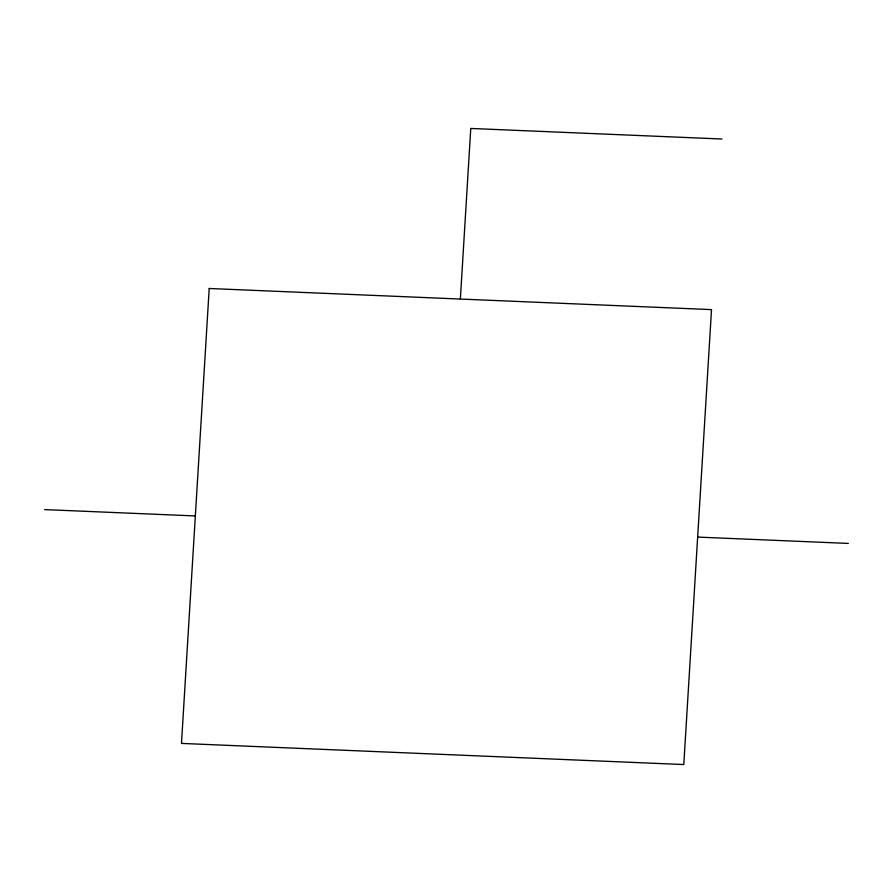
<?xml version="1.0" encoding="UTF-8"?>
<svg xmlns="http://www.w3.org/2000/svg" width="893" height="893" viewBox="0 0 893 893"><rect width="100%" height="100%" fill="white"/><g stroke="black" fill="none" stroke-linecap="round" stroke-linejoin="round"><path stroke-width="1.34" d="M460.364 299.043L470.767 128.447L721.924 139.018M44.65 509.602L195.344 515.942M697.656 537.084L848.35 543.424M209.208 288.484L181.48 743.411L683.792 764.553L711.52 309.614L209.208 288.484"/></g></svg>
